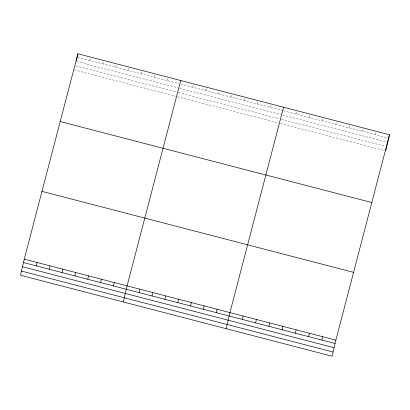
<?xml version="1.0" encoding="UTF-8"?>
<svg xmlns="http://www.w3.org/2000/svg" width="410" height="410" viewBox="0 0 410 410"><rect width="100%" height="100%" fill="white"/><g stroke="black" fill="none" stroke-linecap="round" stroke-linejoin="round"><path stroke-width="0.31" stroke-dasharray="2.05 1.54" d="M89.959 60.516L90.754 57.118M102.813 63.857L103.607 60.46M115.666 67.199L116.46 63.801M128.52 70.535L129.314 67.143M141.373 73.877L142.167 70.479M154.227 77.218L155.021 73.82M167.08 80.555L167.874 77.162M192.787 87.238L193.582 83.84M205.641 90.579L206.435 87.181M218.494 93.916L219.288 90.523M231.348 97.257L232.142 93.864M244.201 100.599L244.995 97.201M257.055 103.94L257.849 100.542M269.908 107.276L270.702 103.884M296.005 114.062L296.799 110.664M309.248 117.501L310.042 114.103M322.491 120.945L323.285 117.547M335.734 124.384L336.528 120.986M348.977 127.828L349.771 124.43M362.22 131.267L363.014 127.869M375.463 134.705L376.257 131.313M77.715 57.333L178.709 83.579M180.543 84.055L282.147 110.459M283.361 110.777L387.501 137.837M76.731 61.526L177.725 87.771M179.559 88.247L280.553 114.492M282.377 114.964L387.117 142.183M75.722 65.846L176.71 92.086M178.55 92.568L279.538 118.808M281.368 119.284L385.502 146.344M74.123 69.874L175.731 96.278M177.566 96.755L278.559 123M280.384 123.477L384.518 150.537"/><path stroke-width="0.61" d="M24.277 259.151L20.5 275.248L332.1 356.218L335.877 340.126L389.5 134.752L77.9 53.782L24.277 259.151L335.877 340.126M76.245 60.844L77.9 53.782M36.331 265.885L37.131 262.492M49.185 269.226L49.984 265.829M62.038 272.568L62.838 269.17M74.892 275.909L75.691 272.512M87.745 279.246L88.545 275.853M100.599 282.587L101.398 279.189M113.452 285.929L114.252 282.531M123.328 301.97L127.105 285.872L180.728 80.504M139.159 292.607L139.959 289.214M152.013 295.948L152.812 292.55M164.866 299.29L165.666 295.892M177.72 302.626L178.519 299.233M190.573 305.968L191.373 302.575M203.427 309.309L204.226 305.911M216.28 312.651L217.08 309.253M226.156 328.687L229.933 312.594L283.556 107.22M242.377 319.431L243.176 316.033M255.62 322.87L256.419 319.477M268.863 326.314L269.662 322.916M282.106 329.753L282.905 326.36M295.349 333.197L296.148 329.799M308.592 336.636L309.391 333.243M321.835 340.08L322.634 336.682M385.723 150.849L389.5 134.752M60.203 121.555L371.803 202.525M41.974 191.378L353.574 272.353M23.478 262.549L335.078 343.518M22.494 266.736L334.094 347.711M21.484 271.056L333.084 352.026"/></g></svg>
